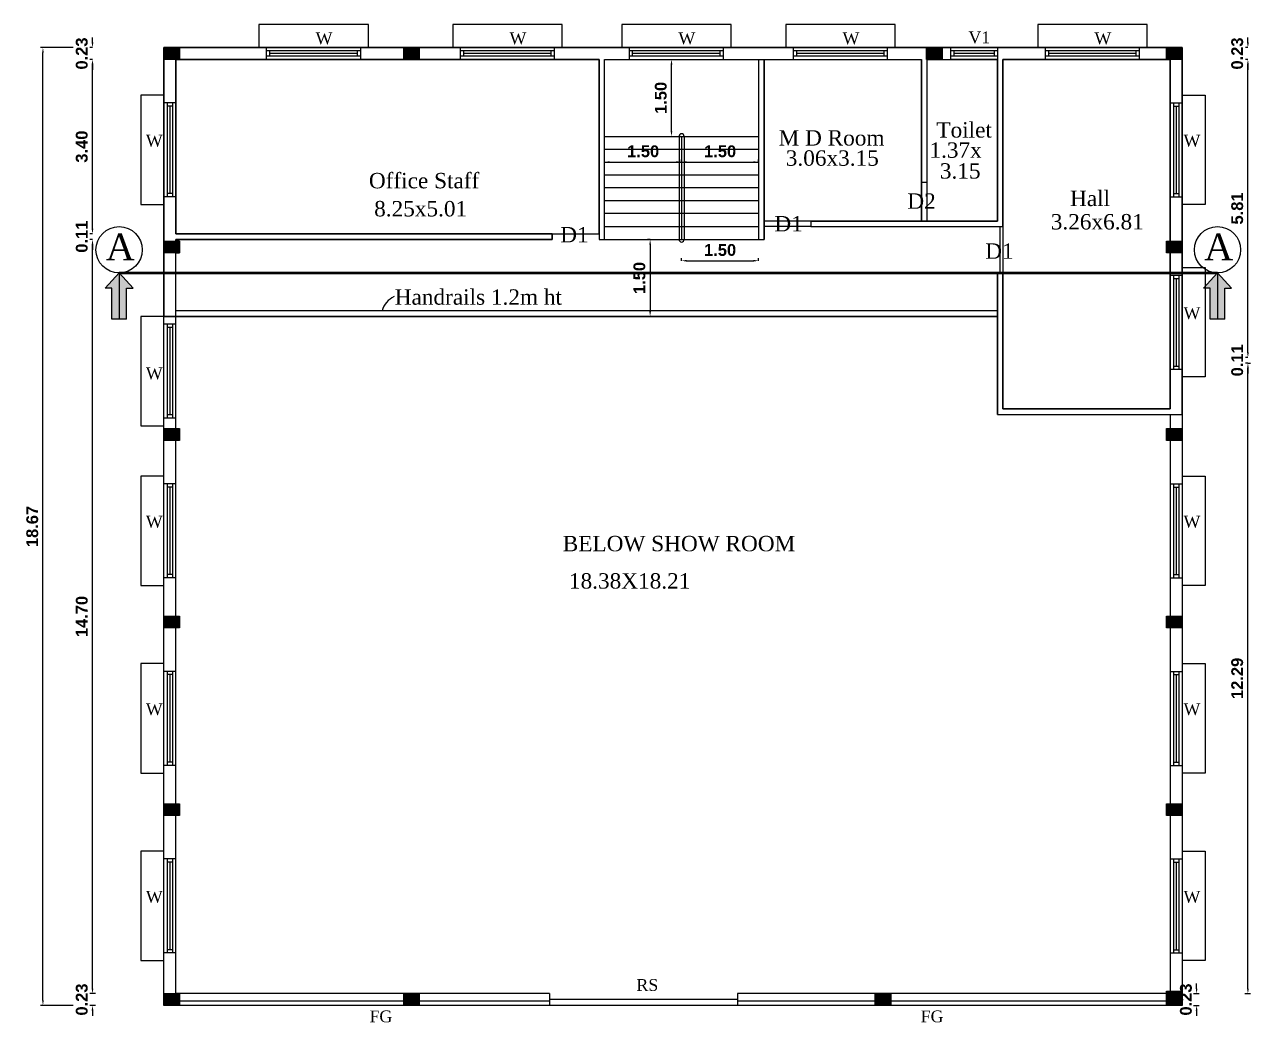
# Model space of a CAD drawing. Header units: metres. Extents: x -54 to 177, y -43 to 77.
# Drawn here: x 33.08 to 56.97, y 29.92 to 49.37 of the extents above; entities that cross this region are included whole.
import ezdxf
from ezdxf.lldxf.tags import DXFTag

# ---------------------------------------------------------------- set-up
doc = ezdxf.new("R2010")
doc.units = ezdxf.units.M
doc.header["$LTSCALE"] = 2
doc.header["$MEASUREMENT"] = 0
doc.header["$PDMODE"] = 34
doc.header["$PDSIZE"] = -2
doc.linetypes.add('CENTER', pattern=[2, 1.25, -0.25, 0.25, -0.25])
for name, color, linetype in [('BLK_1_FLR_1_BLT_UP_AREA', 52, 'Continuous'), ('BLK_1_FLR_1_CARPET_AREA', 52, 'Continuous'), ('BLK_1_FLR_1_EXIT_WIDTH_DOOR', 2, 'Continuous'), ('BLK_1_FLR_1_REGULAR_ROOM', 2, 'Continuous'), ('BLK_1_FLR_1_WC_BATH', 233, 'Continuous'), ('BLK_1_LVL_1_BLDG_FOOT_PRINT', 1, 'Continuous'), ('PATH_WAY', 7, 'Continuous'), ('TEXT 01', 4, 'Continuous')]:
    doc.layers.add(name, color=color, linetype=linetype)
doc.layers.add('furni', color=8, linetype='Continuous', lineweight=15)
doc.styles.add('ANAND', font='times.ttf')
doc.styles.get("Standard").update_dxf_attribs({"font": 'swisseb.ttf'})
tags = doc.linetypes.add('HIDDEN2', pattern=[4.7625, 3.175, -1.5875]).pattern_tags.tags
tags[6:7] = [DXFTag(74, 4), DXFTag(75, 0), DXFTag(340, '0'), DXFTag(46, 1.0), DXFTag(50, 0.0), DXFTag(44, 0.0), DXFTag(45, 0.0)]
tags[4:5] = [DXFTag(74, 4), DXFTag(75, 0), DXFTag(340, '0'), DXFTag(46, 1.0), DXFTag(50, 0.0), DXFTag(44, 0.0), DXFTag(45, 0.0)]
doc.linetypes.add('ZIGZAG', pattern='A,0.0001,-0.2,[131,ltypeshp.shx,S=0.2,R=0,X=-0.2,Y=0],-0.4,[131,ltypeshp.shx,S=0.2,R=180,X=0.2,Y=0],-0.2', length=0.8001)
doc.dimstyles.new('V1', dxfattribs={"dimtxt": 0.23, "dimasz": 0.1, "dimexe": 0.05, "dimexo": 0.0625, "dimgap": 0.09, "dimtad": 1, "dimzin": 0, "dimdsep": 46, "dimtxsty": 'Standard', "dimcen": 0.09, "dimadec": 0, "dimazin": 0, "dimtfac": 1, "dimtix": 1, "dimtofl": 0, "dimtmove": 2, "dimatfit": 0, "dimfxl": 0, "dimtolj": 1, "dimtzin": 0, "dimarcsym": 0})

# ---------------------------------------------------------------- blocks, each defined once
blk = doc.blocks.new('A$C51E41C3B')
at = {"layer": 'furni'}
h = blk.add_hatch(dxfattribs=at)
h.set_pattern_fill('ANSI31', color=256, scale=0.05, style=0)
h.set_pattern_definition([(45, (-138551.890099, -94765.688217), (-0.00441941738242, 0.00441941738242), [])])
h.paths.add_polyline_path([(0.037, 0.233), (-0.152, 0.233), (-0.152, -0.03), (0.037, -0.03)])
at = {"layer": 'TEXT 01'}
for points in [[(-0.172, 0.254), (0.058, 0.254), (0.058, -0.051), (-0.172, -0.051)], [(-0.152, 0.233), (0.037, 0.233), (0.037, -0.03), (-0.152, -0.03)]]:
    blk.add_lwpolyline(points, close=True, dxfattribs=at)
blk = doc.blocks.new('*D22')
at = {"color": 0, "lineweight": -2}
for p, q in [((34.404, 30.582), (34.404, 30.682)), ((34.463, 30.482), (34.354, 30.482)), ((34.463, 30.252), (34.354, 30.252)), ((34.404, 30.152), (34.404, 30.052))]:
    blk.add_line(p, q, dxfattribs=at)
at = {"color": 0}
for points in [[(34.388, 30.582), (34.421, 30.582), (34.404, 30.482)], [(34.388, 30.152), (34.421, 30.152), (34.404, 30.252)]]:
    blk.add_solid(points, dxfattribs=at)
at = {"layer": 'Defpoints', "color": 0}
for p in [(34.404, 30.482), (34.525, 30.482), (34.525, 30.252)]:
    blk.add_point(p, dxfattribs=at)
at = {"color": 0, "insert": (34.196, 30.367), "char_height": 0.23, "attachment_point": 5, "rotation": 90}
blk.add_mtext('\\A1;0.23', dxfattribs=at)
blk = doc.blocks.new('*D23')
at = {"color": 0, "lineweight": -2}
for p, q in [((34.404, 45.181), (34.354, 45.181)), ((34.404, 30.582), (34.404, 45.081)), ((34.463, 30.482), (34.354, 30.482))]:
    blk.add_line(p, q, dxfattribs=at)
at = {"color": 0}
for points in [[(34.388, 45.081), (34.421, 45.081), (34.404, 45.181)], [(34.388, 30.582), (34.421, 30.582), (34.404, 30.482)]]:
    blk.add_solid(points, dxfattribs=at)
at = {"layer": 'Defpoints', "color": 0}
for p in [(34.404, 45.181), (34.428, 45.181), (34.525, 30.482)]:
    blk.add_point(p, dxfattribs=at)
at = {"color": 0, "insert": (34.196, 37.832), "char_height": 0.23, "attachment_point": 5, "rotation": 90}
blk.add_mtext('\\A1;14.70', dxfattribs=at)
blk = doc.blocks.new('*D24')
at = {"color": 0, "lineweight": -2}
for p, q in [((34.404, 49.021), (34.404, 49.121)), ((34.404, 48.921), (34.354, 48.921)), ((34.404, 48.691), (34.354, 48.691)), ((34.404, 48.591), (34.404, 48.491))]:
    blk.add_line(p, q, dxfattribs=at)
at = {"color": 0}
for points in [[(34.388, 49.021), (34.421, 49.021), (34.404, 48.921)], [(34.388, 48.591), (34.421, 48.591), (34.404, 48.691)]]:
    blk.add_solid(points, dxfattribs=at)
at = {"layer": 'Defpoints', "color": 0}
for p in [(34.404, 48.921), (34.404, 48.921), (34.404, 48.691)]:
    blk.add_point(p, dxfattribs=at)
at = {"color": 0, "insert": (34.196, 48.806), "char_height": 0.23, "attachment_point": 5, "rotation": 90}
blk.add_mtext('\\A1;0.23', dxfattribs=at)
blk = doc.blocks.new('*D25')
at = {"color": 0, "lineweight": -2}
for p, q in [((34.03, 48.921), (33.389, 48.921)), ((33.439, 30.352), (33.439, 48.821)), ((34.03, 30.252), (33.389, 30.252))]:
    blk.add_line(p, q, dxfattribs=at)
at = {"color": 0}
for points in [[(33.422, 48.821), (33.455, 48.821), (33.439, 48.921)], [(33.422, 30.352), (33.455, 30.352), (33.439, 30.252)]]:
    blk.add_solid(points, dxfattribs=at)
at = {"layer": 'Defpoints', "color": 0}
for p in [(33.439, 48.921), (34.092, 48.921), (34.092, 30.252)]:
    blk.add_point(p, dxfattribs=at)
at = {"color": 0, "insert": (33.231, 39.587), "char_height": 0.23, "attachment_point": 5, "rotation": 90}
blk.add_mtext('\\A1;18.67', dxfattribs=at)
blk = doc.blocks.new('*D30')
at = {"color": 0, "lineweight": -2}
for p, q in [((55.921, 30.582), (55.921, 30.682)), ((55.863, 30.482), (55.971, 30.482)), ((55.863, 30.252), (55.971, 30.252)), ((55.921, 30.152), (55.921, 30.052))]:
    blk.add_line(p, q, dxfattribs=at)
at = {"color": 0}
for points in [[(55.904, 30.582), (55.938, 30.582), (55.921, 30.482)], [(55.904, 30.152), (55.938, 30.152), (55.921, 30.252)]]:
    blk.add_solid(points, dxfattribs=at)
at = {"layer": 'Defpoints', "color": 0}
for p in [(55.8, 30.482), (55.921, 30.482), (55.8, 30.252)]:
    blk.add_point(p, dxfattribs=at)
at = {"color": 0, "insert": (55.713, 30.367), "char_height": 0.23, "attachment_point": 5, "rotation": 90}
blk.add_mtext('\\A1;0.23', dxfattribs=at)
blk = doc.blocks.new('*D31')
at = {"color": 0, "lineweight": -2}
for p, q in [((56.921, 42.771), (56.971, 42.771)), ((56.921, 30.582), (56.921, 42.671)), ((56.863, 30.482), (56.971, 30.482))]:
    blk.add_line(p, q, dxfattribs=at)
at = {"color": 0}
for points in [[(56.904, 42.671), (56.938, 42.671), (56.921, 42.771)], [(56.904, 30.582), (56.938, 30.582), (56.921, 30.482)]]:
    blk.add_solid(points, dxfattribs=at)
at = {"layer": 'Defpoints', "color": 0}
for p in [(56.893, 42.771), (56.921, 42.771), (56.8, 30.482)]:
    blk.add_point(p, dxfattribs=at)
at = {"color": 0, "insert": (56.713, 36.627), "char_height": 0.23, "attachment_point": 5, "rotation": 90}
blk.add_mtext('\\A1;12.29', dxfattribs=at)
blk = doc.blocks.new('*D32')
at = {"color": 0, "lineweight": -2}
for p, q in [((56.921, 49.021), (56.921, 49.121)), ((56.921, 48.921), (56.871, 48.921)), ((56.921, 48.691), (56.871, 48.691)), ((56.921, 48.591), (56.921, 48.491))]:
    blk.add_line(p, q, dxfattribs=at)
at = {"color": 0}
for points in [[(56.904, 49.021), (56.938, 49.021), (56.921, 48.921)], [(56.904, 48.591), (56.938, 48.591), (56.921, 48.691)]]:
    blk.add_solid(points, dxfattribs=at)
at = {"layer": 'Defpoints', "color": 0}
for p in [(56.921, 48.921), (56.921, 48.921), (56.921, 48.691)]:
    blk.add_point(p, dxfattribs=at)
at = {"color": 0, "insert": (56.713, 48.806), "char_height": 0.23, "attachment_point": 5, "rotation": 90}
blk.add_mtext('\\A1;0.23', dxfattribs=at)
blk = doc.blocks.new('*D12')
at = {"color": 0, "lineweight": -2}
for p, q in [((56.921, 42.981), (56.921, 43.081)), ((56.921, 42.881), (56.871, 42.881)), ((56.921, 42.771), (56.871, 42.771)), ((56.921, 42.671), (56.921, 42.571))]:
    blk.add_line(p, q, dxfattribs=at)
at = {"color": 0}
for points in [[(56.904, 42.981), (56.938, 42.981), (56.921, 42.881)], [(56.904, 42.671), (56.938, 42.671), (56.921, 42.771)]]:
    blk.add_solid(points, dxfattribs=at)
at = {"layer": 'Defpoints', "color": 0}
for p in [(56.921, 42.881), (56.921, 42.881), (56.921, 42.771)]:
    blk.add_point(p, dxfattribs=at)
at = {"color": 0, "insert": (56.713, 42.826), "char_height": 0.23, "attachment_point": 5, "rotation": 90}
blk.add_mtext('\\A1;0.11', dxfattribs=at)
blk = doc.blocks.new('*D13')
at = {"color": 0, "lineweight": -2}
for p, q in [((56.921, 48.691), (56.871, 48.691)), ((56.921, 42.981), (56.921, 48.591)), ((56.921, 42.881), (56.871, 42.881))]:
    blk.add_line(p, q, dxfattribs=at)
at = {"color": 0}
for points in [[(56.904, 48.591), (56.938, 48.591), (56.921, 48.691)], [(56.904, 42.981), (56.938, 42.981), (56.921, 42.881)]]:
    blk.add_solid(points, dxfattribs=at)
at = {"layer": 'Defpoints', "color": 0}
for p in [(56.921, 48.691), (56.921, 48.691), (56.921, 42.881)]:
    blk.add_point(p, dxfattribs=at)
at = {"color": 0, "insert": (56.713, 45.786), "char_height": 0.23, "attachment_point": 5, "rotation": 90}
blk.add_mtext('\\A1;5.81', dxfattribs=at)
blk = doc.blocks.new('*D81')
at = {"color": 0, "lineweight": -2}
for p, q in [((45.487, 48.691), (45.738, 48.691)), ((45.688, 47.291), (45.688, 48.591)), ((45.487, 47.191), (45.738, 47.191))]:
    blk.add_line(p, q, dxfattribs=at)
at = {"color": 0}
for points in [[(45.671, 48.591), (45.705, 48.591), (45.688, 48.691)], [(45.671, 47.291), (45.705, 47.291), (45.688, 47.191)]]:
    blk.add_solid(points, dxfattribs=at)
at = {"layer": 'Defpoints', "color": 0}
for p in [(45.425, 48.691), (45.688, 48.691), (45.425, 47.191)]:
    blk.add_point(p, dxfattribs=at)
at = {"color": 0, "insert": (45.48, 47.941), "char_height": 0.23, "attachment_point": 5, "rotation": 90}
blk.add_mtext('\\A1;1.50', dxfattribs=at)
blk = doc.blocks.new('*D82')
at = {"color": 0, "lineweight": -2}
for p, q in [((44.385, 46.691), (44.385, 46.741)), ((44.485, 46.691), (45.785, 46.691)), ((45.885, 46.691), (45.885, 46.741))]:
    blk.add_line(p, q, dxfattribs=at)
at = {"color": 0}
for points in [[(44.485, 46.708), (44.485, 46.675), (44.385, 46.691)], [(45.785, 46.708), (45.785, 46.675), (45.885, 46.691)]]:
    blk.add_solid(points, dxfattribs=at)
at = {"layer": 'Defpoints', "color": 0}
for p in [(44.385, 46.691), (45.885, 46.691), (45.885, 46.691)]:
    blk.add_point(p, dxfattribs=at)
at = {"color": 0, "insert": (45.135, 46.899), "char_height": 0.23, "attachment_point": 5}
blk.add_mtext('\\A1;1.50', dxfattribs=at)
blk = doc.blocks.new('*D83')
at = {"color": 0, "lineweight": -2}
for p, q in [((45.885, 46.691), (45.885, 46.741)), ((45.985, 46.691), (47.285, 46.691)), ((47.385, 46.691), (47.385, 46.741))]:
    blk.add_line(p, q, dxfattribs=at)
at = {"color": 0}
for points in [[(45.985, 46.708), (45.985, 46.675), (45.885, 46.691)], [(47.285, 46.708), (47.285, 46.675), (47.385, 46.691)]]:
    blk.add_solid(points, dxfattribs=at)
at = {"layer": 'Defpoints', "color": 0}
for p in [(45.885, 46.691), (47.385, 46.691), (47.385, 46.691)]:
    blk.add_point(p, dxfattribs=at)
at = {"color": 0, "insert": (46.635, 46.899), "char_height": 0.23, "attachment_point": 5}
blk.add_mtext('\\A1;1.50', dxfattribs=at)
blk = doc.blocks.new('*D61')
at = {"color": 0, "lineweight": -2}
for p, q in [((34.404, 45.391), (34.404, 45.491)), ((34.404, 45.291), (34.354, 45.291)), ((34.404, 45.181), (34.354, 45.181)), ((34.404, 45.081), (34.404, 44.981))]:
    blk.add_line(p, q, dxfattribs=at)
at = {"color": 0}
for points in [[(34.388, 45.391), (34.421, 45.391), (34.404, 45.291)], [(34.388, 45.081), (34.421, 45.081), (34.404, 45.181)]]:
    blk.add_solid(points, dxfattribs=at)
at = {"layer": 'Defpoints', "color": 0}
for p in [(34.404, 45.291), (34.404, 45.291), (34.404, 45.181)]:
    blk.add_point(p, dxfattribs=at)
at = {"color": 0, "insert": (34.196, 45.236), "char_height": 0.23, "attachment_point": 5, "rotation": 90}
blk.add_mtext('\\A1;0.11', dxfattribs=at)
blk = doc.blocks.new('*D62')
at = {"color": 0, "lineweight": -2}
for p, q in [((34.404, 48.691), (34.354, 48.691)), ((34.404, 45.391), (34.404, 48.591)), ((34.404, 45.291), (34.354, 45.291))]:
    blk.add_line(p, q, dxfattribs=at)
at = {"color": 0}
for points in [[(34.388, 48.591), (34.421, 48.591), (34.404, 48.691)], [(34.388, 45.391), (34.421, 45.391), (34.404, 45.291)]]:
    blk.add_solid(points, dxfattribs=at)
at = {"layer": 'Defpoints', "color": 0}
for p in [(34.404, 48.691), (34.404, 48.691), (34.404, 45.291)]:
    blk.add_point(p, dxfattribs=at)
at = {"color": 0, "insert": (34.196, 46.991), "char_height": 0.23, "attachment_point": 5, "rotation": 90}
blk.add_mtext('\\A1;3.40', dxfattribs=at)
blk = doc.blocks.new('*D141')
at = {"layer": 'Defpoints', "color": 0}
for p in [(45.271, 45.181), (45.271, 43.681), (45.271, 43.681)]:
    blk.add_point(p, dxfattribs=at)
at = {"layer": 'PATH_WAY', "color": 0, "lineweight": -2}
for p, q in [((45.271, 45.181), (45.221, 45.181)), ((45.271, 45.081), (45.271, 43.781)), ((45.271, 43.681), (45.221, 43.681))]:
    blk.add_line(p, q, dxfattribs=at)
at = {"layer": 'PATH_WAY', "color": 0}
for points in [[(45.255, 45.081), (45.288, 45.081), (45.271, 45.181)], [(45.255, 43.781), (45.288, 43.781), (45.271, 43.681)]]:
    blk.add_solid(points, dxfattribs=at)
at = {"layer": 'PATH_WAY', "color": 0, "insert": (45.063, 44.431), "char_height": 0.23, "attachment_point": 5, "rotation": 90}
blk.add_mtext('\\A1;1.50', dxfattribs=at)
blk = doc.blocks.new('*D162')
at = {"layer": 'BLK_1_FLR_1_EXIT_WIDTH_DOOR', "color": 0, "linetype": 'Continuous', "lineweight": -2}
for p, q in [((45.885, 44.767), (45.885, 44.817)), ((47.385, 44.767), (47.385, 44.817))]:
    blk.add_line(p, q, dxfattribs=at)
at = {"layer": 'BLK_1_FLR_1_EXIT_WIDTH_DOOR', "color": 0, "lineweight": -2}
blk.add_line((45.985, 44.767), (47.285, 44.767), dxfattribs=at)
at = {"layer": 'BLK_1_FLR_1_EXIT_WIDTH_DOOR', "color": 0}
for points in [[(45.985, 44.784), (45.985, 44.75), (45.885, 44.767)], [(47.285, 44.784), (47.285, 44.75), (47.385, 44.767)]]:
    blk.add_solid(points, dxfattribs=at)
at = {"layer": 'Defpoints', "color": 0}
for p in [(45.885, 44.767), (47.385, 44.767), (47.385, 44.767)]:
    blk.add_point(p, dxfattribs=at)
at = {"layer": 'BLK_1_FLR_1_EXIT_WIDTH_DOOR', "color": 0, "insert": (46.635, 44.975), "char_height": 0.23, "attachment_point": 5}
blk.add_mtext('\\A1;1.50', dxfattribs=at)

msp = doc.modelspace()

# ---------------------------------------------------------------- hatches: boundary and pattern name
h = msp.add_hatch(color=256)
h.paths.add_polyline_path([(35.1942, 44.2296), (35.067, 44.2296), (35.067, 43.6287), (34.9234, 43.6287), (34.9234, 44.5303)])
h.paths.add_polyline_path([(34.9234, 43.6287), (34.7798, 43.6287), (34.7798, 44.2296), (34.6526, 44.2296), (34.9234, 44.5303)])
h = msp.add_hatch(color=256)
h.paths.add_polyline_path([(56.5997, 44.2296), (56.4725, 44.2296), (56.4725, 43.6287), (56.3289, 43.6287), (56.3289, 44.5303)])
h.paths.add_polyline_path([(56.3289, 43.6287), (56.1853, 43.6287), (56.1853, 44.2296), (56.0581, 44.2296), (56.3289, 44.5303)])

# ---------------------------------------------------------------- linework, layer by layer
for p, q in [((37.7976, 48.6914), (37.7976, 48.9214)), ((39.631, 48.8575), (37.7976, 48.8575)), ((39.631, 48.7553), (37.7976, 48.7553)), ((37.8615, 48.7553), (37.8615, 48.8575)), ((39.5671, 48.8064), (37.8615, 48.8064)), ((39.5671, 48.7553), (39.5671, 48.8575)), ((39.631, 48.6914), (39.631, 48.9214)), ((41.5758, 48.6914), (41.5758, 48.9214)), ((43.4091, 48.8575), (41.5758, 48.8575)), ((43.4091, 48.7553), (41.5758, 48.7553)), ((41.6397, 48.7553), (41.6397, 48.8575)), ((43.3453, 48.8064), (41.6397, 48.8064)), ((43.3453, 48.7553), (43.3453, 48.8575)), ((43.4091, 48.6914), (43.4091, 48.9214)), ((44.8672, 48.6914), (44.8672, 48.9214)), ((46.7005, 48.8575), (44.8672, 48.8575)), ((46.7005, 48.7553), (44.8672, 48.7553)), ((44.9311, 48.7553), (44.9311, 48.8575)), ((46.6366, 48.8064), (44.9311, 48.8064)), ((46.6366, 48.7553), (46.6366, 48.8575)), ((46.7005, 48.6914), (46.7005, 48.9214)), ((48.0657, 48.6914), (48.0657, 48.9214)), ((49.899, 48.8575), (48.0657, 48.8575)), ((49.899, 48.7553), (48.0657, 48.7553)), ((48.1296, 48.7553), (48.1296, 48.8575)), ((49.8351, 48.8064), (48.1296, 48.8064)), ((49.8351, 48.7553), (49.8351, 48.8575)), ((49.899, 48.6914), (49.899, 48.9214)), ((52.0381, 48.9214), (51.1281, 48.9214)), ((52.0381, 48.8575), (51.1281, 48.8575)), ((52.0381, 48.7553), (51.1281, 48.7553)), ((51.192, 48.8575), (51.192, 48.7553)), ((51.9743, 48.8064), (51.192, 48.8064)), ((51.9743, 48.8575), (51.9743, 48.7553)), ((52.9747, 48.6914), (52.9747, 48.9214)), ((54.8081, 48.8575), (52.9747, 48.8575)), ((54.8081, 48.7553), (52.9747, 48.7553)), ((53.0386, 48.7553), (53.0386, 48.8575)), ((54.7442, 48.8064), (53.0386, 48.8064)), ((54.7442, 48.7553), (54.7442, 48.8575)), ((54.8081, 48.6914), (54.8081, 48.9214)), ((36.0253, 45.2914), (36.0253, 48.6914)), ((36.0253, 48.6914), (44.2753, 48.6914)), ((44.2753, 48.6914), (44.2753, 45.4853)), ((44.2753, 45.4414), (44.2753, 48.6914)), ((44.3853, 48.6914), (46.9711, 48.6914)), ((44.3853, 45.1814), (44.3853, 48.6914)), ((46.9711, 48.6914), (50.5581, 48.6914)), ((47.3853, 48.6914), (47.3853, 45.1814)), ((47.4953, 48.6914), (47.4953, 45.1814)), ((50.5581, 45.5414), (50.5581, 48.6914)), ((50.6599, 48.6914), (52.0381, 48.6914)), ((50.6681, 46.3014), (50.6681, 48.6914)), ((50.6681, 46.3014), (50.6681, 48.6914)), ((52.0381, 48.6914), (51.1281, 48.6914)), ((52.0381, 45.5414), (52.0381, 48.6914)), ((52.1481, 48.6914), (55.4081, 48.6914)), ((52.1481, 45.4314), (52.1481, 48.6914)), ((53.9081, 48.6914), (55.4081, 48.6914)), ((55.4081, 44.3614), (55.4081, 48.6914)), ((36.0253, 47.8457), (35.7953, 47.8457)), ((35.8592, 47.8457), (35.8592, 46.0123)), ((35.9614, 47.8457), (35.9614, 46.0123)), ((55.4081, 47.8457), (55.6381, 47.8457)), ((55.472, 47.8457), (55.472, 46.0123)), ((55.5743, 47.8457), (55.5743, 46.0123)), ((35.9614, 47.7818), (35.8592, 47.7818)), ((35.9103, 47.7818), (35.9103, 46.0762)), ((55.472, 47.7818), (55.5743, 47.7818)), ((55.5231, 47.7818), (55.5231, 46.0762)), ((44.3853, 47.1914), (47.3853, 47.1914)), ((45.8353, 47.1914), (45.8353, 45.1814)), ((45.8853, 47.1914), (45.8853, 45.1814)), ((45.9353, 47.1914), (45.9353, 45.1814)), ((44.3853, 46.9414), (47.3853, 46.9414)), ((44.3853, 46.6914), (47.3853, 46.6914)), ((44.3853, 46.4414), (47.3853, 46.4414)), ((44.3853, 46.1914), (47.3853, 46.1914)), ((50.5581, 46.3014), (50.6681, 46.3014)), ((36.0253, 46.0123), (35.7953, 46.0123)), ((35.9614, 46.0762), (35.8592, 46.0762)), ((44.3853, 45.9414), (47.3853, 45.9414)), ((55.4081, 46.0123), (55.6381, 46.0123)), ((55.472, 46.0762), (55.5743, 46.0762)), ((44.3853, 45.6914), (47.3853, 45.6914)), ((44.2753, 45.4414), (44.2753, 45.1814)), ((44.3853, 45.4314), (47.3853, 45.4314)), ((48.4053, 45.4314), (47.4953, 45.4314)), ((48.4053, 45.5414), (50.5581, 45.5414)), ((48.4053, 45.5414), (48.4053, 45.4314)), ((48.4053, 45.4314), (52.1481, 45.4314)), ((50.5581, 45.5414), (52.0381, 45.5414)), ((52.0931, 44.5214), (52.0931, 45.4314)), ((55.4081, 45.4314), (55.4081, 41.8814)), ((43.3653, 45.2914), (36.0253, 45.2914)), ((36.0253, 43.7914), (36.0253, 45.1814)), ((43.3653, 45.1814), (36.0253, 45.1814)), ((43.3653, 45.2914), (43.3653, 45.1814)), ((44.2753, 45.1814), (47.4953, 45.1814)), ((52.0381, 44.5214), (52.1481, 44.5214)), ((52.0381, 43.7914), (52.0381, 44.5214)), ((52.1481, 43.7914), (52.1481, 44.5214)), ((55.4081, 44.4847), (55.6381, 44.4847)), ((55.472, 44.4847), (55.472, 42.6514)), ((55.5743, 44.4847), (55.5743, 42.6514)), ((55.4081, 42.8814), (55.4081, 44.2514)), ((55.472, 44.4208), (55.5743, 44.4208)), ((55.5231, 44.4208), (55.5231, 42.7153)), ((52.0381, 43.7914), (36.0253, 43.7914)), ((52.0381, 41.7714), (52.0381, 43.7914)), ((52.1481, 41.8814), (52.1481, 43.7914)), ((52.0381, 43.6814), (35.7953, 43.6814)), ((36.0253, 43.5307), (35.7953, 43.5307)), ((35.8592, 43.5307), (35.8592, 41.6973)), ((35.9614, 43.5307), (35.9614, 41.6973)), ((36.0253, 30.4825), (36.0253, 43.6814)), ((35.9614, 43.4668), (35.8592, 43.4668)), ((35.9103, 43.4668), (35.9103, 41.7612)), ((55.4081, 42.6514), (55.6381, 42.6514)), ((55.472, 42.7153), (55.5743, 42.7153)), ((52.1481, 41.8814), (55.4081, 41.8814)), ((36.0253, 41.6973), (35.7953, 41.6973)), ((35.9614, 41.7612), (35.8592, 41.7612)), ((52.0381, 41.7714), (55.6381, 41.7714)), ((55.4081, 41.7714), (55.4081, 30.4825)), ((36.0253, 40.4196), (35.7953, 40.4196)), ((35.8592, 40.4196), (35.8592, 38.5862)), ((35.9614, 40.4196), (35.9614, 38.5862)), ((55.4081, 40.4196), (55.6381, 40.4196)), ((55.472, 40.4196), (55.472, 38.5862)), ((55.5743, 40.4196), (55.5743, 38.5862)), ((35.9614, 40.3557), (35.8592, 40.3557)), ((35.9103, 40.3557), (35.9103, 38.6501)), ((55.472, 40.3557), (55.5743, 40.3557)), ((55.5231, 40.3557), (55.5231, 38.6501)), ((36.0253, 38.5862), (35.7953, 38.5862)), ((35.9614, 38.6501), (35.8592, 38.6501)), ((55.4081, 38.5862), (55.6381, 38.5862)), ((55.472, 38.6501), (55.5743, 38.6501)), ((36.0253, 36.764), (35.7953, 36.764)), ((35.8592, 36.764), (35.8592, 34.9307)), ((35.9614, 36.7001), (35.8592, 36.7001)), ((35.9103, 36.7001), (35.9103, 34.9946)), ((35.9614, 36.764), (35.9614, 34.9307)), ((55.4081, 36.764), (55.6381, 36.764)), ((55.472, 36.764), (55.472, 34.9307)), ((55.472, 36.7001), (55.5743, 36.7001)), ((55.5231, 36.7001), (55.5231, 34.9946)), ((55.5743, 36.764), (55.5743, 34.9307)), ((36.0253, 34.9307), (35.7953, 34.9307)), ((35.9614, 34.9946), (35.8592, 34.9946)), ((55.4081, 34.9307), (55.6381, 34.9307)), ((55.472, 34.9946), (55.5743, 34.9946)), ((36.0253, 33.1084), (35.7953, 33.1084)), ((35.8592, 33.1084), (35.8592, 31.2751)), ((35.9614, 33.0446), (35.8592, 33.0446)), ((35.9103, 33.0446), (35.9103, 31.339)), ((35.9614, 33.1084), (35.9614, 31.2751)), ((55.4081, 33.1084), (55.6381, 33.1084)), ((55.472, 33.1084), (55.472, 31.2751)), ((55.472, 33.0446), (55.5743, 33.0446)), ((55.5231, 33.0446), (55.5231, 31.339)), ((55.5743, 33.1084), (55.5743, 31.2751)), ((35.9614, 31.339), (35.8592, 31.339)), ((55.472, 31.339), (55.5743, 31.339)), ((36.0253, 31.2751), (35.7953, 31.2751)), ((55.4081, 31.2751), (55.6381, 31.2751)), ((35.8753, 30.4825), (35.8753, 30.2986)), ((43.3114, 30.4825), (36.0253, 30.4825)), ((43.3114, 30.4825), (43.3114, 30.2525)), ((55.3331, 30.4825), (46.9711, 30.4825)), ((46.9711, 30.4825), (46.9711, 30.2525)), ((55.5581, 30.5286), (55.5581, 30.4825)), ((43.3114, 30.3325), (36.0253, 30.3325)), ((55.3331, 30.3325), (46.9711, 30.3325))]:
    msp.add_line(p, q)
at = {"linetype": 'Continuous', "ltscale": 10}
for p, q in [((51.1281, 48.9214), (51.1281, 48.6914)), ((52.0381, 48.9214), (52.0381, 48.6914)), ((52.0381, 48.9214), (52.0381, 48.6914))]:
    msp.add_line(p, q, dxfattribs=at)
at = {"linetype": 'ZIGZAG', "ltscale": 0.2}
msp.add_line((46.9714, 30.3675), (43.3114, 30.3675), dxfattribs=at)
at = {"linetype": 'HIDDEN2', "ltscale": 0.025}
for points in [[(39.781, 48.9214), (39.781, 49.3714), (37.6476, 49.3714), (37.6476, 48.9214)], [(43.5591, 48.9214), (43.5591, 49.3714), (41.4258, 49.3714), (41.4258, 48.9214)], [(46.8505, 48.9214), (46.8505, 49.3714), (44.7172, 49.3714), (44.7172, 48.9214)], [(50.049, 48.9214), (50.049, 49.3714), (47.9157, 49.3714), (47.9157, 48.9214)], [(54.9581, 48.9214), (54.9581, 49.3714), (52.8247, 49.3714), (52.8247, 48.9214)], [(35.7953, 47.9957), (35.3453, 47.9957), (35.3453, 45.8623), (35.7953, 45.8623)], [(55.6381, 47.9957), (56.0881, 47.9957), (56.0881, 45.8623), (55.6381, 45.8623)], [(55.6381, 44.6347), (56.0881, 44.6347), (56.0881, 42.5014), (55.6381, 42.5014)], [(35.7953, 43.6807), (35.3453, 43.6807), (35.3453, 41.5473), (35.7953, 41.5473)], [(35.7953, 40.5696), (35.3453, 40.5696), (35.3453, 38.4362), (35.7953, 38.4362)], [(55.6381, 40.5696), (56.0881, 40.5696), (56.0881, 38.4362), (55.6381, 38.4362)], [(35.7953, 36.914), (35.3453, 36.914), (35.3453, 34.7807), (35.7953, 34.7807)], [(55.6381, 36.914), (56.0881, 36.914), (56.0881, 34.7807), (55.6381, 34.7807)], [(35.7953, 33.2584), (35.3453, 33.2584), (35.3453, 31.1251), (35.7953, 31.1251)], [(55.6381, 33.2584), (56.0881, 33.2584), (56.0881, 31.1251), (55.6381, 31.1251)]]:
    msp.add_lwpolyline(points, dxfattribs=at)
msp.add_lwpolyline([(35.7953, 48.9214), (55.6381, 48.9214), (55.6381, 30.2525), (35.7953, 30.2525)], close=True)
for points in [[(35.067, 43.6287), (34.7798, 43.6287), (34.7798, 44.2296), (34.6526, 44.2296), (34.9234, 44.5303)], [(35.067, 43.6287), (35.067, 44.2296), (35.1942, 44.2296), (34.9234, 44.5303), (34.9234, 43.6287)], [(56.4725, 43.6287), (56.1853, 43.6287), (56.1853, 44.2296), (56.0581, 44.2296), (56.3289, 44.5303)], [(56.4725, 43.6287), (56.4725, 44.2296), (56.5997, 44.2296), (56.3289, 44.5303), (56.3289, 43.6287)]]:
    msp.add_lwpolyline(points)
at = {"linetype": 'CENTER', "const_width": 0.05}
msp.add_lwpolyline([(34.9234, 44.5303), (56.3289, 44.5303)], dxfattribs=at)
for centre in [(34.9234, 44.981), (56.3289, 44.981)]:
    msp.add_circle(centre, 0.4508)
for centre, radius, start, end in [((45.8853, 47.1914), 0.05, 0, 180), ((45.8853, 45.1814), 0.05, 180, 0), ((40.4594, 43.6852), 0.4225, 114.72203, 165.43795)]:
    msp.add_arc(centre, radius, start, end)
at = {"layer": 'BLK_1_FLR_1_BLT_UP_AREA', "color": 52}
msp.add_lwpolyline([(55.6381, 48.9214), (35.7953, 48.9214), (35.7953, 43.6814), (52.0381, 43.6814), (52.0381, 41.7714), (55.6381, 41.7714)], close=True, dxfattribs=at)
at = {"layer": 'BLK_1_FLR_1_CARPET_AREA'}
msp.add_lwpolyline([(36.0253, 48.6914), (44.2753, 48.6914), (44.2753, 45.1814), (47.4953, 45.1814), (47.4953, 45.4314), (47.4953, 48.6914), (50.5581, 48.6914), (50.5581, 46.3014), (50.6681, 46.3014), (50.6681, 48.6914), (52.0381, 48.6914), (52.0381, 45.5414), (48.4053, 45.5414), (48.4053, 45.4314), (52.1481, 45.4314), (52.1481, 48.6914), (55.4081, 48.6914), (55.4081, 41.8814), (52.1481, 41.8814), (52.1481, 44.5214), (52.0381, 44.5214), (52.0381, 43.6814), (36.0253, 43.6814), (36.0253, 44.9208), (36.1003, 44.9208), (36.1003, 45.1508), (36.0253, 45.1508), (36.0253, 45.1814), (43.3653, 45.1814), (43.3653, 45.2914), (36.0253, 45.2914)], close=True, dxfattribs=at)
at = {"layer": 'BLK_1_FLR_1_REGULAR_ROOM'}
for points in [[(36.0253, 45.2914), (44.2753, 45.2914), (44.2753, 48.6914), (36.0253, 48.6914)], [(47.4953, 48.6914), (50.5581, 48.6914), (50.5581, 45.5414), (47.4953, 45.5414)], [(52.1481, 41.8814), (55.4081, 41.8814), (55.4081, 48.6914), (52.1481, 48.6914)]]:
    msp.add_lwpolyline(points, close=True, dxfattribs=at)
at = {"layer": 'BLK_1_FLR_1_WC_BATH'}
msp.add_lwpolyline([(52.0381, 45.5414), (50.6681, 45.5414), (50.6681, 48.6914), (52.0381, 48.6914)], close=True, dxfattribs=at)
at = {"layer": 'BLK_1_LVL_1_BLDG_FOOT_PRINT'}
msp.add_lwpolyline([(55.6381, 48.9214), (35.7953, 48.9214), (35.7953, 43.6814), (52.0381, 43.6814), (52.0381, 41.7714), (55.6381, 41.7714)], close=True, dxfattribs=at)

# ---------------------------------------------------------------- block references
at = {"rotation": 270}
for p in [(35.8465, 48.7489), (40.5197, 48.7489), (50.7111, 48.7489), (55.3843, 48.7489), (35.8465, 44.9783), (55.3843, 44.9783), (35.8465, 41.3228), (55.3843, 41.3228), (35.8465, 37.6672), (55.3843, 37.6672), (35.8465, 34.0117), (55.3843, 34.0117), (35.8465, 30.31), (40.5197, 30.31), (49.7111, 30.31), (55.3843, 30.3561), (55.3843, 30.31)]:
    msp.add_blockref('A$C51E41C3B', p, dxfattribs=at)

# ---------------------------------------------------------------- texts
at = {"style": 'ANAND'}
for s, height, p in [('W ', 0.23, (38.7532, 48.9869)), ('W ', 0.23, (42.5314, 48.9869)), ('W ', 0.23, (45.8227, 48.9869)), ('W ', 0.23, (49.0212, 48.9869)), ('V1', 0.23, (51.4748, 49.0053)), ('W ', 0.23, (53.9303, 48.9869)), ('M D Room', 0.3, (47.7747, 47.0119)), ('Toilet', 0.3, (50.8497, 47.1673)), ('W ', 0.23, (35.4448, 46.9919)), (' 1.37x ', 0.3, (50.6015, 46.7745)), ('W ', 0.23, (55.6663, 46.9919)), ('3.06x3.15', 0.3, (47.9152, 46.619)), (' 3.15', 0.3, (50.8049, 46.3682)), ('Office Staff', 0.3, (39.791, 46.1787)), ('Hall', 0.3, (53.4549, 45.8327)), ('8.25x5.01', 0.3, (39.8931, 45.6312)), ('D2', 0.3, (50.284, 45.7799)), ('D1', 0.3, (47.6925, 45.3391)), ('3.26x6.81', 0.3, (53.079, 45.377)), ('D1', 0.3, (43.5193, 45.1246)), ('A', 0.5175, (34.6636, 44.7769)), ('A', 0.5175, (56.0691, 44.7769)), ('D1', 0.3, (51.8016, 44.8052)), ('Handrails 1.2m ht', 0.3, (40.2942, 43.9101)), ('W ', 0.23, (55.6663, 43.6309)), ('W ', 0.23, (35.4448, 42.4572)), ('W ', 0.23, (35.4448, 39.5658)), ('W ', 0.23, (55.6663, 39.5658)), (' BELOW SHOW ROOM', 0.3, (43.4554, 39.1044)), ('18.38X18.21', 0.3, (43.689, 38.3769)), ('W ', 0.23, (35.4448, 35.9102)), ('W ', 0.23, (55.6663, 35.9102)), ('W ', 0.23, (35.4448, 32.2547)), ('W ', 0.23, (55.6663, 32.2547)), ('RS ', 0.23, (45.0047, 30.5361)), ('FG', 0.23, (39.8024, 29.9232)), ('FG', 0.23, (50.5445, 29.9232))]:
    msp.add_text(s, height=height, dxfattribs=at).set_placement(p)

# ---------------------------------------------------------------- dimensions: what is measured, and where the dimension line sits
for base, p1, p2, override, picture, middle in [((34.4044, 48.9214), (34.4044, 48.6914), (34.4044, 48.9214), {"dimfxl": 12, "dimfxlon": 1, "dimarcsym": 1}, '*D24', (34.1962, 48.8064)), ((56.921, 48.9214), (56.921, 48.6914), (56.921, 48.9214), {"dimfxl": 12, "dimfxlon": 1, "dimarcsym": 1}, '*D32', (56.7128, 48.8064)), ((33.4388, 48.9214), (34.0922, 30.2525), (34.0922, 48.9214), {"dimfxl": 12, "dimfxlon": 1, "dimarcsym": 1}, '*D25', (33.2306, 39.5869)), ((34.4044, 48.6914), (34.4044, 45.2914), (34.4044, 48.6914), {"dimfxl": 9, "dimfxlon": 1, "dimarcsym": 1}, '*D62', (34.1964, 46.9914)), ((45.6878, 48.6914), (45.4248, 47.1914), (45.4248, 48.6914), {"dimfxl": 9, "dimfxlon": 1, "dimarcsym": 1}, '*D81', (45.4798, 47.9414)), ((56.921, 48.6914), (56.921, 42.8814), (56.921, 48.6914), {"dimfxl": 12, "dimfxlon": 1, "dimarcsym": 1}, '*D13', (56.7128, 45.7864)), ((34.4044, 45.2914), (34.4044, 45.1814), (34.4044, 45.2914), {"dimfxl": 9, "dimfxlon": 1, "dimarcsym": 1}, '*D61', (34.1964, 45.2364)), ((34.4044, 45.1814), (34.5251, 30.4825), (34.4277, 45.1814), {"dimfxl": 12, "dimfxlon": 1, "dimarcsym": 1}, '*D23', (34.1964, 37.8319)), ((56.921, 42.8814), (56.921, 42.7714), (56.921, 42.8814), {"dimfxl": 12, "dimfxlon": 1, "dimarcsym": 1}, '*D12', (56.713, 42.8264)), ((56.921, 42.7714), (56.8004, 30.4825), (56.8931, 42.7714), {"dimfxl": 12, "dimfxlon": 1, "dimarcsym": 1}, '*D31', (56.7128, 36.6269)), ((34.4044, 30.4825), (34.5251, 30.2525), (34.5251, 30.4825), {"dimfxl": 12, "dimfxlon": 1, "dimarcsym": 1}, '*D22', (34.1962, 30.3675)), ((55.921, 30.4825), (55.8004, 30.2525), (55.8004, 30.4825), {"dimfxl": 12, "dimfxlon": 1, "dimarcsym": 1}, '*D30', (55.7128, 30.3675))]:
    dim = msp.add_linear_dim(base=base, p1=p1, p2=p2, angle=90, dimstyle='V1', override=override)
    dim.commit()
    dim.dimension.update_dxf_attribs({"geometry": picture, "text_midpoint": middle})
for base, p1, p2, picture, middle in [((45.8853, 46.6914), (44.3853, 46.6914), (45.8853, 46.6914), '*D82', (45.1353, 46.8994)), ((47.3853, 46.6914), (45.8853, 46.6914), (47.3853, 46.6914), '*D83', (46.6353, 46.8994))]:
    dim = msp.add_linear_dim(base=base, p1=p1, p2=p2, dimstyle='V1', override={"dimfxl": 9, "dimfxlon": 1, "dimarcsym": 1})
    dim.commit()
    dim.dimension.update_dxf_attribs({"geometry": picture, "text_midpoint": middle})
at = {"layer": 'BLK_1_FLR_1_EXIT_WIDTH_DOOR'}
dim = msp.add_linear_dim(base=(47.3853, 44.7669), p1=(45.8853, 44.7669), p2=(47.3853, 44.7669), dimstyle='V1', override={"dimfxlon": 1, "dimarcsym": 1}, dxfattribs=at)
dim.commit()
dim.dimension.update_dxf_attribs({"geometry": '*D162', "text_midpoint": (46.6353, 44.975)})
at = {"layer": 'PATH_WAY'}
dim = msp.add_linear_dim(base=(45.2712, 43.6814), p1=(45.2712, 45.1814), p2=(45.2712, 43.6814), angle=90, dimstyle='V1', override={"dimfxl": 9, "dimfxlon": 1, "dimarcsym": 1}, dxfattribs=at)
dim.commit()
dim.dimension.update_dxf_attribs({"geometry": '*D141', "text_midpoint": (45.0631, 44.4314)})

doc.saveas('drawing.dxf')
